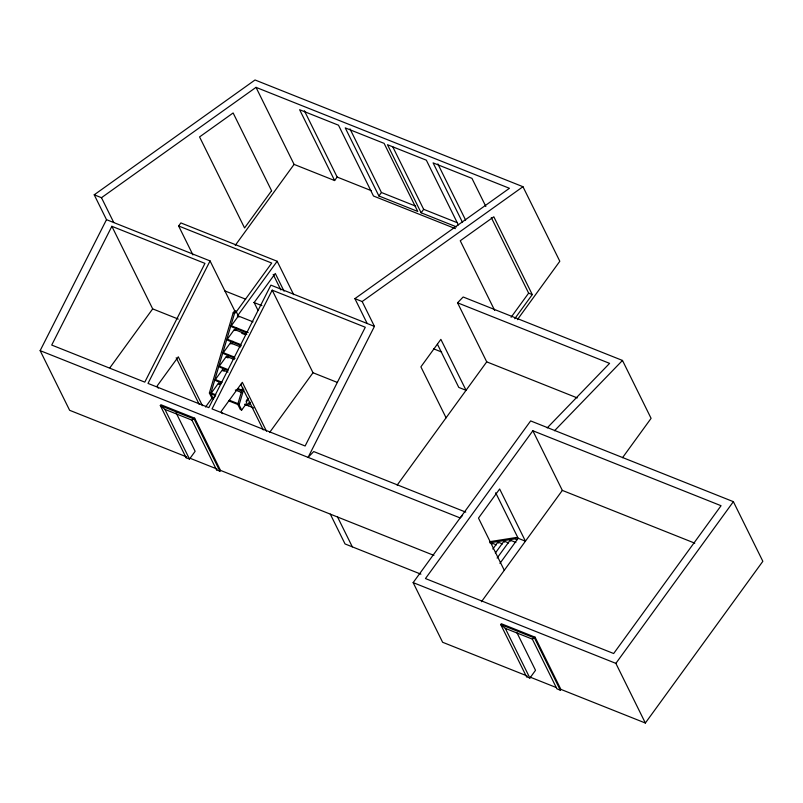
<?xml version="1.0" encoding="UTF-8"?>
<svg xmlns="http://www.w3.org/2000/svg" width="803" height="803" viewBox="0 0 803 803"><rect width="100%" height="100%" fill="white"/><g stroke="black" fill="none" stroke-linecap="round" stroke-linejoin="round"><path stroke-width="1.2" d="M215.465 395.769L213.297 398.74L211.952 398.208L209.382 393.018L233.181 312.819L234.687 310.741L236.042 311.283L238.933 317.135M213.297 398.74L210.737 393.56L234.536 313.351L236.042 311.283M220.112 384.416L220.825 382.017M224.017 371.247L224.73 368.848M227.922 358.078L228.634 355.689M232.187 343.714L232.9 341.315M236.092 330.545L236.805 328.156M247.786 398.107L246.009 404.1L241.683 410.052L240.328 409.51L237.768 404.321L242.737 387.568M241.683 410.052L239.113 404.863L243.741 389.304M176.028 412.662L195.139 451.316L189.498 459.085L186.115 457.74L186.708 456.927L69.63 410.293L40.15 350.64L106.498 219.661L94.222 194.808L255.023 79.979L522.964 186.708L559.821 261.266L517.393 319.664M111.868 226.305L51.713 345.059L144.801 382.138L204.956 263.384L111.868 226.305L152.68 308.884L178.276 319.082M106.498 219.661L210.065 260.915L148.013 383.412L208.83 407.643L270.882 285.135L374.439 326.389L308.091 457.369L313.712 451.557L465.76 512.123M272.197 290.164L212.042 408.918L305.12 445.996L365.285 327.243L272.197 290.164L313.009 372.743L337.441 382.479M192.941 254.932L178.637 225.984L180.866 222.913L277.165 261.266L293.677 294.671M109.951 367.704L152.68 308.884M235.239 245.387L294.089 164.394L256.016 87.356L101.479 197.699L94.222 194.808M235.6 312.779L271.725 263.063L178.637 225.984M294.089 164.394L334.63 180.545L337.16 177.061L304.377 110.744M237.327 316.081L277.165 261.266M246.481 332.723L231.836 326.891L231.294 325.777L238.381 316.021L253.025 321.852M241.362 345.722L227.851 340.342L227.299 339.227L234.386 329.471L246.782 334.399M235.118 358.279L223.856 353.792L223.304 352.678L230.401 342.921L240.539 346.956M227.751 370.384L219.861 367.242L219.309 366.128L226.406 356.371L234.285 359.513M221.498 382.941L215.866 380.692L215.324 379.578L222.411 369.822L228.042 372.06M215.254 395.498L211.882 394.143L211.33 393.028L218.416 383.272L220.674 384.165M194.697 418.192L191.957 420.14L164.936 409.379L160.319 405.545L160.911 404.732L194.697 418.192L220.494 470.387L433.911 555.395M205.558 406.991L212.173 397.897M378.896 195.972L345.25 127.888L384.105 143.366L417.751 211.45L378.896 195.972L381.425 192.499L349.978 128.881M246.059 401.37L248.268 398.328M246.933 405.224L248.288 403.357L250.556 402.303M248.278 405.766L249.633 403.899L248.288 403.357M220.494 470.387L219.912 471.19L216.529 469.845L217.121 469.042M456.556 226.908L421.133 212.795L423.663 209.322L392.767 146.819M269.597 432.496L313.009 372.743M511.099 317.275L528.635 293.145L491.275 217.563M514.733 318.721L532.269 294.601L493.815 216.79L460.249 240.759L494.688 310.44M397.164 485.112L486.728 361.852L457.549 302.801L463.16 296.99L622.476 360.447L651.092 418.353L622.516 457.7M525.935 675.453L442.624 642.27L413.144 582.617L530.642 420.913L733.37 501.664L762.85 561.307L645.351 723.021L560.875 689.375L535.079 637.18L501.293 623.72L500.711 624.533L526.507 676.718L529.88 678.063L535.521 670.304L516.961 632.744M532.851 430.759L425.46 578.561L613.663 653.522L721.054 505.719L532.851 430.759L562.331 490.402L694.766 543.159M492.841 549.031L497.91 542.065L502.497 543.892M495.341 553.046L504.023 541.102L508.61 542.938M497.117 558.065L510.136 540.148L515.877 542.437M489.77 542.808L515.285 538.803L516.219 537.508L525.433 541.182L499.647 488.987L478.488 518.096L504.284 570.291M499.938 563.385L518.176 538.291L495.672 492.761M481.429 601.748L562.331 490.402M535.079 637.18L532.349 639.128L505.318 628.358L500.711 624.533L534.497 637.983L560.293 690.178L560.875 689.375M526.507 676.718L527.089 675.915M645.351 723.021L615.871 663.368L733.37 501.664M462.548 515.446L460.139 517.935L40.15 350.64M547.194 427.899L609.597 363.368L457.549 302.801M554.502 430.749L622.476 360.447M367.182 323.499L354.896 298.636L509.433 188.293L256.016 87.356M354.896 298.636L362.163 301.537L522.964 186.708M489.489 541.704L516.219 537.508M381.425 192.499L415.713 206.15M423.663 209.322L456.797 222.521M337.16 177.061L371.448 190.723M455.401 228.644L373.485 196.012L338.485 125.198L299.629 109.72L334.63 180.545M528.635 293.145L532.269 294.601M486.728 361.852L577.267 397.917M433.59 348.813L441.62 352.015M224.71 290.847L245.658 299.188M253.798 302.43L261.939 305.672M233.181 312.819L234.536 313.351M231.294 325.777L248.187 332.502M241.703 333.275L245.076 334.62M227.299 339.227L240.81 344.607M223.304 352.678L234.566 357.164M219.309 366.128L228.323 369.721M215.324 379.578L222.08 382.278M237.849 388.552L242.355 390.348M237.266 389.224L241.773 391.011M235.319 389.997L242.074 392.697M244.534 404.27L253.708 407.924M211.33 393.028L215.836 394.825M229.347 400.215L238.361 403.799L238.913 404.913L228.775 400.878M209.382 393.018L210.737 393.56M237.768 404.321L239.113 404.863M515.285 538.803L517.232 539.586M496.384 544.856L491.797 543.019L492.289 544.012M190.09 458.272L215.987 468.591M420.923 574.175L345.049 543.952L330.304 514.131M413.144 582.617L615.871 663.368M530.472 677.26L556.369 687.579M560.293 690.178L556.911 688.833L532.349 639.128M485.845 206.461L471.953 178.356L433.098 162.879L462.538 222.461M437.846 163.902L465.62 220.112M458.332 224.93L426.343 160.188L387.478 144.711L421.133 212.795M437.434 344.226L458.784 387.417L466.051 390.308L440.867 339.358L420.892 366.851L446.077 417.801M510.136 540.148L510.628 541.142M504.023 541.102L504.515 542.105M497.91 542.065L498.402 543.059M362.163 301.537L374.439 326.389M505.318 628.358L529.88 678.063M284.071 291.218L275.288 273.452L254.139 302.56L257.984 310.329M273.181 274.395L280.859 289.943M337.571 517.022L352.316 546.843M210.065 260.915L235.149 311.674M234.386 329.471L234.938 330.585M230.401 342.921L230.953 344.035M266.476 431.191L242.325 382.328L221.176 411.437L222.28 413.655M240.77 384.376L263.264 429.906M226.406 356.371L226.958 357.486M222.411 369.822L222.963 370.936M218.416 383.272L218.968 384.386M101.479 197.699L113.765 222.551M202.446 405.686L178.296 356.823L157.147 385.932L158.251 388.15M176.188 357.767L199.234 404.401M219.912 471.19L194.115 419.005L160.319 405.545L186.115 457.74M191.957 420.14L216.529 469.845M164.936 409.379L189.498 459.085M271.585 190.763L244.564 227.952L199.566 136.922L233.131 112.962L271.585 190.763"/></g></svg>
